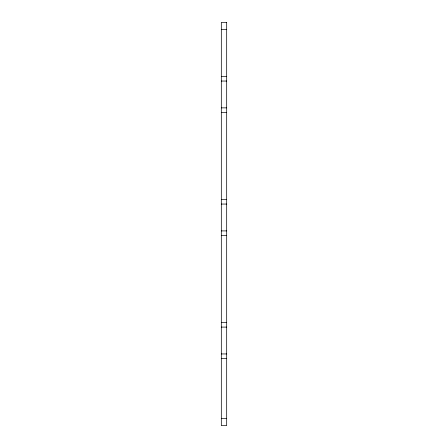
<?xml version="1.0" encoding="UTF-8"?>
<svg xmlns="http://www.w3.org/2000/svg" width="448" height="448" viewBox="0 0 448 448"><rect width="100%" height="100%" fill="white"/><g stroke="black" fill="none" stroke-linecap="round" stroke-linejoin="round"><path stroke-width="0.67" d="M221.318 29.557L226.682 29.557M221.318 76.574L226.682 76.574M221.318 81.043L226.682 81.043M221.318 107.862L226.682 107.862M221.318 112.336L226.682 112.336M221.318 199.584L226.682 199.584M221.318 204.058L226.682 204.058M221.318 230.905L226.682 230.905M221.318 235.379L226.682 235.379M221.318 322.627L226.682 322.627M221.318 327.102L226.682 327.102M221.318 353.948L226.682 353.948M221.318 358.422L226.682 358.422M221.318 418.443L226.682 418.443M226.682 22.4L221.318 22.4L221.318 425.6L226.682 425.6L226.682 22.4"/></g></svg>
